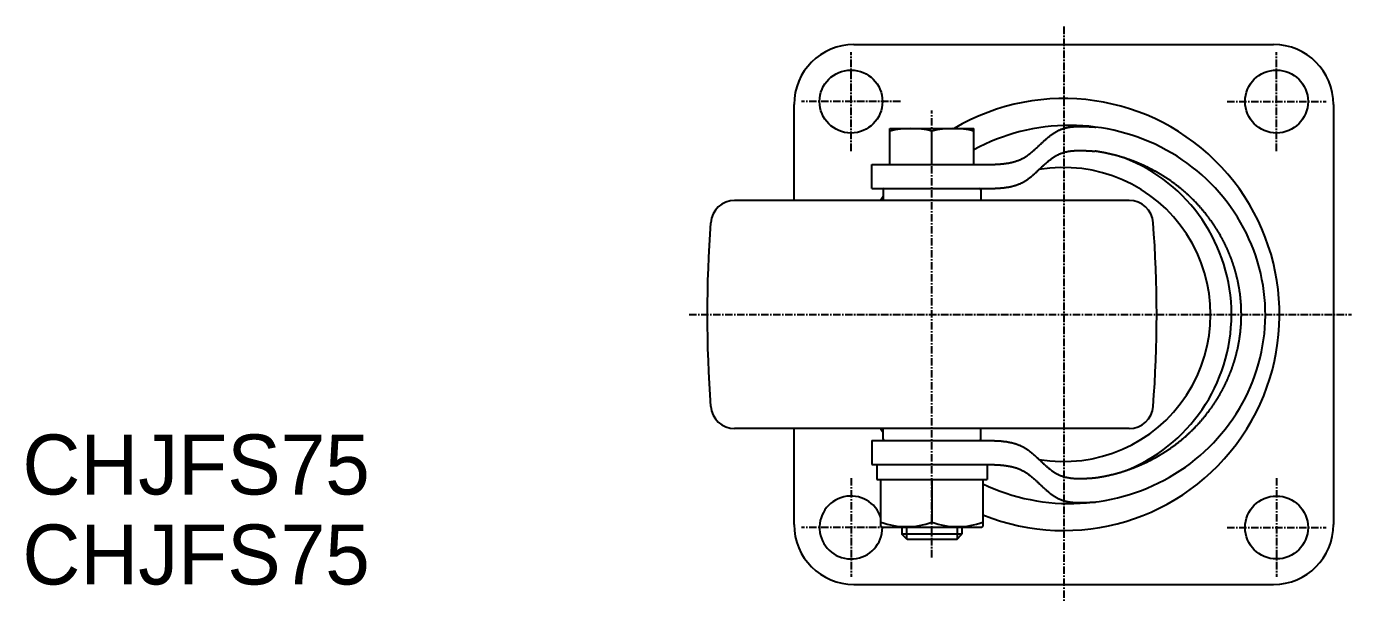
# Model space of a CAD drawing. Extents: x -2637 to -2415, y -360 to 77.
# Drawn here: x -2636.3 to -2415.2, y -360 to -264 of the extents above; entities that cross this region are included whole.
import ezdxf

# ---------------------------------------------------------------- set-up
doc = ezdxf.new("R2010")
doc.units = 0
doc.linetypes.add('CENTER', pattern=[2, 1.25, -0.25, 0.25, -0.25])
doc.layers.get('0').update_dxf_attribs({"linetype": 'CONTINUOUS'})
doc.layers.add('CENTER', color=1, linetype='CENTER')

msp = doc.modelspace()

# ---------------------------------------------------------------- linework, layer by layer
at = {"color": 7, "linetype": 'CONTINUOUS'}
for p, q in [((-2498.24, -267), (-2428.24, -267)), ((-2508.24, -293), (-2508.24, -277)), ((-2418.24, -277), (-2418.24, -347)), ((-2492.24, -281), (-2478.24, -281)), ((-2492.24, -281), (-2478.24, -281)), ((-2492.24, -287), (-2492.24, -281)), ((-2485.24, -287), (-2485.24, -281.43)), ((-2478.24, -287), (-2478.24, -281)), ((-2495.24, -287), (-2476.65, -287)), ((-2495.24, -291), (-2495.24, -287)), ((-2495.24, -291), (-2476.65, -291)), ((-2493.39, -291.2), (-2493.39, -293)), ((-2477.09, -291.2), (-2477.09, -293)), ((-2452.31, -293), (-2518.16, -293)), ((-2452.31, -331), (-2518.16, -331)), ((-2508.24, -347), (-2508.24, -331)), ((-2493.39, -332.8), (-2493.39, -331)), ((-2477.09, -332.8), (-2477.09, -331)), ((-2495.24, -333), (-2476.65, -333)), ((-2495.24, -333), (-2495.24, -337)), ((-2495.24, -337), (-2476.65, -337)), ((-2494.44, -337), (-2494.44, -339.5)), ((-2476.04, -337), (-2476.04, -339.5)), ((-2494.44, -339.5), (-2476.04, -339.5)), ((-2493.74, -347.35), (-2493.74, -339.5)), ((-2485.24, -339.5), (-2485.24, -346.59)), ((-2476.74, -339.5), (-2476.74, -347.35)), ((-2493.49, -347.5), (-2493.74, -347.35)), ((-2476.99, -347.5), (-2493.49, -347.5)), ((-2490.24, -347.5), (-2490.24, -348.62)), ((-2480.24, -348.62), (-2490.24, -348.62)), ((-2489.36, -349.5), (-2490.24, -348.62)), ((-2481.11, -349.5), (-2480.24, -348.62)), ((-2480.24, -347.5), (-2480.24, -348.62)), ((-2476.99, -347.5), (-2476.74, -347.35)), ((-2481.11, -349.5), (-2489.36, -349.5)), ((-2498.24, -357), (-2428.24, -357))]:
    msp.add_line(p, q, dxfattribs=at)
at = {"color": 3, "linetype": 'CONTINUOUS'}
for p, q in [((-2489.43, -349.43), (-2489.43, -347.5)), ((-2481.05, -347.5), (-2481.05, -349.43))]:
    msp.add_line(p, q, dxfattribs=at)
at = {"color": 7, "linetype": 'CONTINUOUS'}
msp.add_polyline3d([(-2476.74, -340.21, 0), (-2475.79, -340.65, 0), (-2474.83, -341.06, 0), (-2473.86, -341.44, 0), (-2472.87, -341.78, 0), (-2471.88, -342.1, 0), (-2470.87, -342.38, 0), (-2469.86, -342.64, 0), (-2468.83, -342.86, 0), (-2467.8, -343.05, 0), (-2466.77, -343.2, 0), (-2465.73, -343.33, 0), (-2464.68, -343.42, 0), (-2463.63, -343.48, 0), (-2462.59, -343.51, 0), (-2461.54, -343.51, 0), (-2460.49, -343.47, 0), (-2459.44, -343.4, 0), (-2458.4, -343.3, 0), (-2457.36, -343.16, 0), (-2456.33, -342.99, 0), (-2455.3, -342.8, 0), (-2454.28, -342.56, 0), (-2453.26, -342.3, 0), (-2452.26, -342.01, 0), (-2451.27, -341.68, 0), (-2450.29, -341.33, 0), (-2449.32, -340.94, 0), (-2448.36, -340.52, 0), (-2447.42, -340.08, 0), (-2446.49, -339.61, 0), (-2445.58, -339.1, 0), (-2444.69, -338.57, 0), (-2443.81, -338.01, 0), (-2442.96, -337.43, 0), (-2442.12, -336.81, 0), (-2441.31, -336.18, 0), (-2440.51, -335.51, 0), (-2439.74, -334.83, 0), (-2438.99, -334.12, 0), (-2438.27, -333.38, 0), (-2437.57, -332.63, 0), (-2436.9, -331.85, 0), (-2436.25, -331.05, 0), (-2435.63, -330.24, 0), (-2435.04, -329.4, 0), (-2434.47, -328.55, 0), (-2433.93, -327.68, 0), (-2433.43, -326.79, 0), (-2432.95, -325.89, 0), (-2432.5, -324.97, 0), (-2432.09, -324.04, 0), (-2431.7, -323.1, 0), (-2431.35, -322.14, 0), (-2431.03, -321.18, 0), (-2430.74, -320.2, 0), (-2430.48, -319.22, 0), (-2430.26, -318.23, 0), (-2430.07, -317.23, 0), (-2429.91, -316.23, 0), (-2429.78, -315.23, 0), (-2429.69, -314.21, 0), (-2429.64, -313.2, 0), (-2429.61, -312.19, 0), (-2429.62, -311.18, 0), (-2429.67, -310.16, 0), (-2429.75, -309.15, 0), (-2429.86, -308.14, 0), (-2430, -307.14, 0), (-2430.18, -306.14, 0), (-2430.39, -305.15, 0), (-2430.64, -304.16, 0), (-2430.91, -303.19, 0), (-2431.22, -302.22, 0), (-2431.56, -301.26, 0), (-2431.94, -300.31, 0), (-2432.34, -299.38, 0), (-2432.78, -298.45, 0), (-2433.24, -297.55, 0), (-2433.74, -296.65, 0), (-2434.26, -295.78, 0), (-2434.82, -294.92, 0), (-2435.4, -294.07, 0), (-2436.01, -293.25, 0), (-2436.65, -292.44, 0), (-2437.31, -291.66, 0), (-2438, -290.89, 0), (-2438.71, -290.15, 0), (-2439.45, -289.43, 0), (-2440.22, -288.74, 0), (-2441, -288.07, 0), (-2441.81, -287.42, 0), (-2442.64, -286.8, 0), (-2443.49, -286.2, 0), (-2444.35, -285.63, 0), (-2445.24, -285.09, 0), (-2446.14, -284.58, 0), (-2447.06, -284.09, 0), (-2448, -283.63, 0), (-2448.95, -283.21, 0), (-2449.92, -282.81, 0), (-2450.89, -282.44, 0), (-2451.88, -282.11, 0), (-2452.88, -281.8, 0), (-2453.89, -281.53, 0), (-2454.91, -281.28, 0), (-2455.93, -281.07, 0), (-2456.97, -280.89, 0), (-2458, -280.75, 0), (-2459.05, -280.63, 0), (-2460.09, -280.55, 0), (-2461.14, -280.5, 0), (-2462.19, -280.48, 0), (-2463.24, -280.5, 0), (-2464.28, -280.54, 0), (-2465.33, -280.62, 0), (-2466.37, -280.74, 0), (-2467.41, -280.88, 0), (-2468.44, -281.06, 0), (-2469.47, -281.27, 0), (-2470.49, -281.51, 0), (-2471.5, -281.78, 0), (-2472.5, -282.09, 0), (-2473.49, -282.42, 0), (-2474.46, -282.79, 0), (-2475.43, -283.18, 0), (-2476.38, -283.61, 0), (-2477.32, -284.06, 0), (-2478.24, -284.55, 0)], dxfattribs=at)
at = {"color": 7}
for points in [[(-2476.65, -287, 0), (-2476.54, -287, 0), (-2476.42, -287, 0), (-2476.31, -287, 0), (-2476.2, -286.99, 0), (-2476.09, -286.99, 0), (-2475.97, -286.99, 0), (-2475.86, -286.99, 0), (-2475.75, -286.99, 0), (-2475.64, -286.99, 0), (-2475.53, -286.99, 0), (-2475.41, -286.98, 0), (-2475.3, -286.98, 0), (-2475.19, -286.98, 0), (-2475.08, -286.98, 0), (-2474.97, -286.97, 0), (-2474.86, -286.97, 0), (-2474.74, -286.97, 0), (-2474.63, -286.96, 0), (-2474.52, -286.96, 0), (-2474.41, -286.95, 0), (-2474.3, -286.94, 0), (-2474.19, -286.94, 0), (-2474.08, -286.93, 0), (-2473.97, -286.92, 0), (-2473.86, -286.92, 0), (-2473.75, -286.91, 0), (-2473.64, -286.9, 0), (-2473.54, -286.89, 0), (-2473.43, -286.88, 0), (-2473.32, -286.87, 0), (-2473.21, -286.85, 0), (-2473.1, -286.84, 0), (-2473, -286.83, 0), (-2472.89, -286.81, 0), (-2472.78, -286.8, 0), (-2472.68, -286.78, 0), (-2472.57, -286.76, 0), (-2472.47, -286.75, 0), (-2472.36, -286.73, 0), (-2472.26, -286.7, 0), (-2472.15, -286.68, 0), (-2472.05, -286.66, 0), (-2471.95, -286.64, 0), (-2471.85, -286.62, 0), (-2471.74, -286.59, 0), (-2471.64, -286.56, 0), (-2471.54, -286.54, 0), (-2471.44, -286.51, 0), (-2471.34, -286.48, 0), (-2471.24, -286.45, 0), (-2471.14, -286.41, 0), (-2471.04, -286.38, 0), (-2470.94, -286.35, 0), (-2470.85, -286.31, 0), (-2470.75, -286.27, 0), (-2470.65, -286.23, 0), (-2470.56, -286.19, 0), (-2470.46, -286.15, 0), (-2470.37, -286.11, 0), (-2470.27, -286.06, 0), (-2470.18, -286.01, 0), (-2470.09, -285.97, 0), (-2470, -285.92, 0), (-2469.91, -285.87, 0), (-2469.81, -285.81, 0), (-2469.72, -285.76, 0), (-2469.64, -285.71, 0), (-2469.55, -285.65, 0), (-2469.46, -285.59, 0), (-2469.37, -285.53, 0), (-2469.28, -285.47, 0), (-2469.2, -285.41, 0), (-2469.11, -285.35, 0), (-2469.02, -285.28, 0), (-2468.94, -285.22, 0), (-2468.85, -285.15, 0), (-2468.77, -285.09, 0), (-2468.69, -285.02, 0), (-2468.6, -284.95, 0), (-2468.52, -284.88, 0), (-2468.44, -284.81, 0), (-2468.35, -284.74, 0), (-2468.27, -284.67, 0), (-2468.19, -284.6, 0), (-2468.11, -284.52, 0), (-2468.03, -284.45, 0), (-2467.94, -284.38, 0), (-2467.86, -284.3, 0), (-2467.78, -284.23, 0), (-2467.7, -284.15, 0), (-2467.62, -284.08, 0), (-2467.54, -284, 0), (-2467.46, -283.93, 0), (-2467.38, -283.85, 0), (-2467.3, -283.78, 0), (-2467.22, -283.7, 0), (-2467.14, -283.63, 0), (-2467.06, -283.55, 0), (-2466.98, -283.47, 0), (-2466.9, -283.4, 0), (-2466.82, -283.32, 0), (-2466.73, -283.25, 0), (-2466.65, -283.17, 0), (-2466.57, -283.1, 0), (-2466.49, -283.02, 0), (-2466.41, -282.95, 0), (-2466.33, -282.88, 0), (-2466.25, -282.81, 0), (-2466.17, -282.73, 0), (-2466.09, -282.66, 0), (-2466, -282.59, 0), (-2465.92, -282.52, 0), (-2465.84, -282.45, 0), (-2465.76, -282.38, 0), (-2465.67, -282.32, 0), (-2465.59, -282.25, 0), (-2465.5, -282.18, 0), (-2465.42, -282.12, 0), (-2465.34, -282.05, 0), (-2465.25, -281.99, 0), (-2465.16, -281.93, 0), (-2465.08, -281.87, 0), (-2464.99, -281.81, 0), (-2464.91, -281.75, 0), (-2464.82, -281.69, 0), (-2464.73, -281.64, 0), (-2464.64, -281.59, 0), (-2464.55, -281.53, 0), (-2464.46, -281.48, 0), (-2464.37, -281.43, 0), (-2464.28, -281.38, 0), (-2464.19, -281.34, 0), (-2464.1, -281.29, 0), (-2464, -281.25, 0), (-2463.91, -281.21, 0), (-2463.81, -281.17, 0), (-2463.72, -281.13, 0), (-2463.62, -281.1, 0), (-2463.53, -281.06, 0), (-2463.43, -281.03, 0), (-2463.33, -281, 0), (-2463.23, -280.97, 0), (-2463.13, -280.94, 0), (-2463.04, -280.92, 0), (-2462.94, -280.89, 0), (-2462.83, -280.87, 0), (-2462.73, -280.84, 0), (-2462.63, -280.82, 0), (-2462.53, -280.8, 0), (-2462.43, -280.78, 0), (-2462.32, -280.77, 0), (-2462.22, -280.75, 0), (-2462.11, -280.74, 0), (-2462.01, -280.72, 0), (-2461.9, -280.71, 0), (-2461.8, -280.7, 0), (-2461.69, -280.69, 0), (-2461.59, -280.68, 0), (-2461.48, -280.67, 0), (-2461.37, -280.66, 0), (-2461.26, -280.66, 0), (-2461.16, -280.65, 0), (-2461.05, -280.65, 0), (-2460.94, -280.64, 0), (-2460.83, -280.64, 0), (-2460.72, -280.64, 0), (-2460.61, -280.64, 0), (-2460.5, -280.64, 0), (-2460.39, -280.64, 0), (-2460.28, -280.64, 0), (-2460.17, -280.64, 0), (-2460.06, -280.64, 0), (-2459.95, -280.64, 0), (-2459.84, -280.65, 0), (-2459.72, -280.65, 0), (-2459.61, -280.65, 0), (-2459.5, -280.66, 0), (-2459.39, -280.66, 0), (-2459.28, -280.67, 0), (-2459.16, -280.68, 0), (-2459.05, -280.68, 0), (-2458.94, -280.69, 0), (-2458.82, -280.69, 0), (-2458.71, -280.7, 0), (-2458.6, -280.71, 0), (-2458.48, -280.72, 0), (-2458.37, -280.73, 0), (-2458.26, -280.73, 0), (-2458.14, -280.74, 0), (-2458.03, -280.75, 0), (-2457.92, -280.76, 0)], [(-2476.65, -291, 0), (-2476.54, -291, 0), (-2476.43, -291, 0), (-2476.31, -291, 0), (-2476.2, -290.99, 0), (-2476.09, -290.99, 0), (-2475.98, -290.99, 0), (-2475.87, -290.99, 0), (-2475.75, -290.99, 0), (-2475.64, -290.99, 0), (-2475.53, -290.99, 0), (-2475.42, -290.99, 0), (-2475.31, -290.98, 0), (-2475.2, -290.98, 0), (-2475.08, -290.98, 0), (-2474.97, -290.97, 0), (-2474.86, -290.97, 0), (-2474.75, -290.97, 0), (-2474.64, -290.96, 0), (-2474.53, -290.96, 0), (-2474.42, -290.95, 0), (-2474.31, -290.95, 0), (-2474.2, -290.94, 0), (-2474.09, -290.93, 0), (-2473.98, -290.93, 0), (-2473.87, -290.92, 0), (-2473.76, -290.91, 0), (-2473.65, -290.9, 0), (-2473.55, -290.89, 0), (-2473.44, -290.88, 0), (-2473.33, -290.87, 0), (-2473.22, -290.86, 0), (-2473.12, -290.84, 0), (-2473.01, -290.83, 0), (-2472.9, -290.81, 0), (-2472.8, -290.8, 0), (-2472.69, -290.78, 0), (-2472.59, -290.77, 0), (-2472.48, -290.75, 0), (-2472.38, -290.73, 0), (-2472.27, -290.71, 0), (-2472.17, -290.69, 0), (-2472.07, -290.67, 0), (-2471.96, -290.64, 0), (-2471.86, -290.62, 0), (-2471.76, -290.6, 0), (-2471.66, -290.57, 0), (-2471.56, -290.54, 0), (-2471.46, -290.51, 0), (-2471.36, -290.48, 0), (-2471.26, -290.45, 0), (-2471.16, -290.42, 0), (-2471.06, -290.39, 0), (-2470.96, -290.35, 0), (-2470.87, -290.32, 0), (-2470.77, -290.28, 0), (-2470.67, -290.24, 0), (-2470.58, -290.2, 0), (-2470.48, -290.16, 0), (-2470.39, -290.12, 0), (-2470.29, -290.07, 0), (-2470.2, -290.03, 0), (-2470.11, -289.98, 0), (-2470.02, -289.93, 0), (-2469.93, -289.88, 0), (-2469.84, -289.83, 0), (-2469.75, -289.77, 0), (-2469.66, -289.72, 0), (-2469.57, -289.66, 0), (-2469.48, -289.61, 0), (-2469.39, -289.55, 0), (-2469.31, -289.49, 0), (-2469.22, -289.43, 0), (-2469.13, -289.36, 0), (-2469.05, -289.3, 0), (-2468.96, -289.24, 0), (-2468.88, -289.17, 0), (-2468.79, -289.1, 0), (-2468.71, -289.04, 0), (-2468.63, -288.97, 0), (-2468.54, -288.9, 0), (-2468.46, -288.83, 0), (-2468.38, -288.76, 0), (-2468.3, -288.69, 0), (-2468.21, -288.62, 0), (-2468.13, -288.54, 0), (-2468.05, -288.47, 0), (-2467.97, -288.4, 0), (-2467.89, -288.32, 0), (-2467.81, -288.25, 0), (-2467.73, -288.17, 0), (-2467.65, -288.1, 0), (-2467.57, -288.02, 0), (-2467.49, -287.95, 0), (-2467.41, -287.87, 0), (-2467.33, -287.8, 0), (-2467.25, -287.72, 0), (-2467.17, -287.65, 0), (-2467.09, -287.57, 0), (-2467.01, -287.5, 0), (-2466.93, -287.42, 0), (-2466.85, -287.35, 0), (-2466.77, -287.27, 0), (-2466.69, -287.2, 0), (-2466.61, -287.12, 0), (-2466.52, -287.05, 0), (-2466.44, -286.98, 0), (-2466.36, -286.9, 0), (-2466.28, -286.83, 0), (-2466.2, -286.76, 0), (-2466.12, -286.69, 0), (-2466.04, -286.62, 0), (-2465.96, -286.55, 0), (-2465.87, -286.48, 0), (-2465.79, -286.41, 0), (-2465.71, -286.34, 0), (-2465.62, -286.27, 0), (-2465.54, -286.21, 0), (-2465.46, -286.14, 0), (-2465.37, -286.08, 0), (-2465.29, -286.01, 0), (-2465.2, -285.95, 0), (-2465.12, -285.89, 0), (-2465.03, -285.83, 0), (-2464.94, -285.77, 0), (-2464.86, -285.72, 0), (-2464.77, -285.66, 0), (-2464.68, -285.61, 0), (-2464.59, -285.56, 0), (-2464.5, -285.5, 0), (-2464.41, -285.45, 0), (-2464.32, -285.41, 0), (-2464.23, -285.36, 0), (-2464.14, -285.31, 0), (-2464.05, -285.27, 0), (-2463.95, -285.23, 0), (-2463.86, -285.19, 0), (-2463.77, -285.15, 0), (-2463.67, -285.12, 0), (-2463.57, -285.08, 0), (-2463.48, -285.05, 0), (-2463.38, -285.02, 0), (-2463.28, -284.99, 0), (-2463.18, -284.96, 0), (-2463.09, -284.93, 0), (-2462.99, -284.91, 0), (-2462.89, -284.88, 0), (-2462.79, -284.86, 0), (-2462.68, -284.84, 0), (-2462.58, -284.82, 0), (-2462.48, -284.8, 0), (-2462.38, -284.79, 0), (-2462.27, -284.77, 0), (-2462.17, -284.75, 0), (-2462.07, -284.74, 0), (-2461.96, -284.73, 0), (-2461.86, -284.72, 0), (-2461.75, -284.71, 0), (-2461.64, -284.7, 0), (-2461.54, -284.69, 0), (-2461.43, -284.68, 0), (-2461.32, -284.68, 0), (-2461.22, -284.67, 0), (-2461.11, -284.67, 0), (-2461, -284.66, 0), (-2460.89, -284.66, 0), (-2460.78, -284.66, 0), (-2460.67, -284.66, 0), (-2460.56, -284.66, 0), (-2460.45, -284.66, 0), (-2460.34, -284.66, 0), (-2460.23, -284.66, 0), (-2460.12, -284.66, 0), (-2460.01, -284.67, 0), (-2459.9, -284.67, 0), (-2459.79, -284.67, 0), (-2459.68, -284.68, 0), (-2459.57, -284.68, 0), (-2459.45, -284.69, 0), (-2459.34, -284.69, 0), (-2459.23, -284.7, 0), (-2459.12, -284.71, 0), (-2459.01, -284.71, 0), (-2458.89, -284.72, 0), (-2458.78, -284.73, 0), (-2458.67, -284.74, 0), (-2458.55, -284.74, 0), (-2458.44, -284.75, 0), (-2458.33, -284.76, 0), (-2458.22, -284.77, 0), (-2458.1, -284.77, 0), (-2457.99, -284.78, 0)], [(-2458, -339.21, 0), (-2457.89, -339.19, 0), (-2457.78, -339.18, 0), (-2457.68, -339.16, 0), (-2457.57, -339.15, 0), (-2457.47, -339.13, 0), (-2457.36, -339.11, 0), (-2457.26, -339.1, 0), (-2457.15, -339.08, 0), (-2457.05, -339.06, 0), (-2456.94, -339.04, 0), (-2456.84, -339.02, 0), (-2456.73, -339, 0), (-2456.63, -338.98, 0), (-2456.53, -338.96, 0), (-2456.42, -338.94, 0), (-2456.32, -338.92, 0), (-2456.21, -338.9, 0), (-2456.11, -338.88, 0), (-2456, -338.86, 0), (-2455.9, -338.83, 0), (-2455.8, -338.81, 0), (-2455.69, -338.79, 0), (-2455.59, -338.76, 0), (-2455.48, -338.74, 0), (-2455.38, -338.71, 0), (-2455.28, -338.69, 0), (-2455.17, -338.67, 0), (-2455.07, -338.64, 0), (-2454.97, -338.61, 0), (-2454.86, -338.59, 0), (-2454.76, -338.56, 0), (-2454.66, -338.53, 0), (-2454.56, -338.51, 0), (-2454.45, -338.48, 0), (-2454.35, -338.45, 0), (-2454.25, -338.42, 0), (-2454.15, -338.39, 0), (-2454.04, -338.37, 0), (-2453.94, -338.34, 0), (-2453.84, -338.31, 0), (-2453.74, -338.28, 0), (-2453.64, -338.25, 0), (-2453.53, -338.21, 0), (-2453.43, -338.18, 0), (-2453.33, -338.15, 0), (-2453.23, -338.12, 0), (-2453.13, -338.09, 0), (-2453.03, -338.05, 0), (-2452.93, -338.02, 0), (-2452.83, -337.99, 0), (-2452.73, -337.95, 0), (-2452.63, -337.92, 0), (-2452.53, -337.88, 0), (-2452.43, -337.85, 0), (-2452.33, -337.81, 0), (-2452.23, -337.78, 0), (-2452.13, -337.74, 0), (-2452.03, -337.71, 0), (-2451.93, -337.67, 0), (-2451.83, -337.63, 0), (-2451.73, -337.6, 0), (-2451.63, -337.56, 0), (-2451.53, -337.52, 0), (-2451.43, -337.48, 0), (-2451.33, -337.44, 0), (-2451.23, -337.4, 0), (-2451.14, -337.36, 0), (-2451.04, -337.32, 0), (-2450.94, -337.28, 0), (-2450.84, -337.24, 0), (-2450.74, -337.2, 0), (-2450.65, -337.16, 0), (-2450.55, -337.12, 0), (-2450.45, -337.08, 0), (-2450.36, -337.04, 0), (-2450.26, -336.99, 0), (-2450.16, -336.95, 0), (-2450.07, -336.91, 0), (-2449.97, -336.86, 0), (-2449.87, -336.82, 0), (-2449.78, -336.77, 0), (-2449.68, -336.73, 0), (-2449.59, -336.68, 0), (-2449.49, -336.64, 0), (-2449.4, -336.59, 0), (-2449.3, -336.55, 0), (-2449.21, -336.5, 0), (-2449.11, -336.45, 0), (-2449.02, -336.41, 0), (-2448.92, -336.36, 0), (-2448.83, -336.31, 0), (-2448.73, -336.26, 0), (-2448.64, -336.21, 0), (-2448.55, -336.17, 0), (-2448.45, -336.12, 0), (-2448.36, -336.07, 0), (-2448.27, -336.02, 0), (-2448.17, -335.97, 0), (-2448.08, -335.92, 0), (-2447.99, -335.87, 0), (-2447.9, -335.81, 0), (-2447.8, -335.76, 0), (-2447.71, -335.71, 0), (-2447.62, -335.66, 0), (-2447.53, -335.61, 0), (-2447.44, -335.56, 0), (-2447.35, -335.5, 0), (-2447.26, -335.45, 0), (-2447.17, -335.39, 0), (-2447.08, -335.34, 0), (-2446.99, -335.29, 0), (-2446.9, -335.23, 0), (-2446.81, -335.18, 0), (-2446.72, -335.12, 0), (-2446.63, -335.07, 0), (-2446.54, -335.01, 0), (-2446.45, -334.95, 0), (-2446.36, -334.9, 0), (-2446.27, -334.84, 0), (-2446.18, -334.78, 0), (-2446.1, -334.73, 0), (-2446.01, -334.67, 0), (-2445.92, -334.61, 0), (-2445.83, -334.55, 0), (-2445.75, -334.49, 0), (-2445.66, -334.43, 0), (-2445.57, -334.37, 0), (-2445.49, -334.31, 0), (-2445.4, -334.25, 0), (-2445.31, -334.19, 0), (-2445.23, -334.13, 0), (-2445.14, -334.07, 0), (-2445.06, -334.01, 0), (-2444.97, -333.95, 0), (-2444.89, -333.89, 0), (-2444.8, -333.83, 0), (-2444.72, -333.76, 0), (-2444.64, -333.7, 0), (-2444.55, -333.64, 0), (-2444.47, -333.57, 0), (-2444.39, -333.51, 0), (-2444.3, -333.45, 0), (-2444.22, -333.38, 0), (-2444.14, -333.32, 0), (-2444.06, -333.25, 0), (-2443.97, -333.19, 0), (-2443.89, -333.12, 0), (-2443.81, -333.06, 0), (-2443.73, -332.99, 0), (-2443.65, -332.93, 0), (-2443.57, -332.86, 0), (-2443.49, -332.79, 0), (-2443.41, -332.73, 0), (-2443.33, -332.66, 0), (-2443.25, -332.59, 0), (-2443.17, -332.52, 0), (-2443.09, -332.45, 0), (-2443.01, -332.38, 0), (-2442.93, -332.32, 0), (-2442.85, -332.25, 0), (-2442.78, -332.18, 0), (-2442.7, -332.11, 0), (-2442.62, -332.04, 0), (-2442.54, -331.97, 0), (-2442.47, -331.9, 0), (-2442.39, -331.83, 0), (-2442.31, -331.76, 0), (-2442.24, -331.69, 0), (-2442.16, -331.61, 0), (-2442.09, -331.54, 0), (-2442.01, -331.47, 0), (-2441.93, -331.4, 0), (-2441.86, -331.32, 0), (-2441.79, -331.25, 0), (-2441.71, -331.18, 0), (-2441.64, -331.11, 0), (-2441.56, -331.03, 0), (-2441.49, -330.96, 0), (-2441.42, -330.88, 0), (-2441.34, -330.81, 0), (-2441.27, -330.74, 0), (-2441.2, -330.66, 0), (-2441.13, -330.58, 0), (-2441.06, -330.51, 0), (-2440.99, -330.43, 0), (-2440.91, -330.36, 0), (-2440.84, -330.28, 0), (-2440.77, -330.21, 0), (-2440.7, -330.13, 0), (-2440.63, -330.05, 0), (-2440.56, -329.98, 0), (-2440.5, -329.9, 0), (-2440.43, -329.82, 0), (-2440.36, -329.74, 0), (-2440.29, -329.66, 0), (-2440.22, -329.59, 0), (-2440.15, -329.51, 0), (-2440.09, -329.43, 0), (-2440.02, -329.35, 0), (-2439.95, -329.27, 0), (-2439.89, -329.19, 0), (-2439.82, -329.11, 0), (-2439.75, -329.03, 0), (-2439.69, -328.95, 0), (-2439.62, -328.87, 0), (-2439.56, -328.79, 0), (-2439.49, -328.71, 0), (-2439.43, -328.63, 0), (-2439.37, -328.55, 0), (-2439.3, -328.46, 0), (-2439.24, -328.38, 0), (-2439.18, -328.3, 0), (-2439.11, -328.22, 0), (-2439.05, -328.14, 0), (-2438.99, -328.05, 0), (-2438.93, -327.97, 0), (-2438.87, -327.89, 0), (-2438.8, -327.8, 0), (-2438.74, -327.72, 0), (-2438.68, -327.64, 0), (-2438.62, -327.55, 0), (-2438.56, -327.47, 0), (-2438.5, -327.38, 0), (-2438.45, -327.3, 0), (-2438.39, -327.21, 0), (-2438.33, -327.13, 0), (-2438.27, -327.04, 0), (-2438.21, -326.96, 0), (-2438.15, -326.87, 0), (-2438.1, -326.79, 0), (-2438.04, -326.7, 0), (-2437.98, -326.62, 0), (-2437.93, -326.53, 0), (-2437.87, -326.44, 0), (-2437.82, -326.36, 0), (-2437.76, -326.27, 0), (-2437.71, -326.18, 0), (-2437.65, -326.09, 0), (-2437.6, -326.01, 0), (-2437.54, -325.92, 0), (-2437.49, -325.83, 0), (-2437.44, -325.74, 0), (-2437.39, -325.65, 0), (-2437.33, -325.56, 0), (-2437.28, -325.48, 0), (-2437.23, -325.39, 0), (-2437.18, -325.3, 0), (-2437.13, -325.21, 0), (-2437.08, -325.12, 0), (-2437.03, -325.03, 0), (-2436.98, -324.94, 0), (-2436.93, -324.85, 0), (-2436.88, -324.76, 0), (-2436.83, -324.67, 0), (-2436.78, -324.58, 0), (-2436.73, -324.49, 0), (-2436.68, -324.4, 0), (-2436.64, -324.31, 0), (-2436.59, -324.22, 0), (-2436.54, -324.12, 0), (-2436.5, -324.03, 0), (-2436.45, -323.94, 0), (-2436.4, -323.85, 0), (-2436.36, -323.76, 0), (-2436.31, -323.67, 0), (-2436.27, -323.57, 0), (-2436.22, -323.48, 0), (-2436.18, -323.39, 0), (-2436.14, -323.3, 0), (-2436.09, -323.2, 0), (-2436.05, -323.11, 0), (-2436.01, -323.02, 0), (-2435.97, -322.92, 0), (-2435.92, -322.83, 0), (-2435.88, -322.74, 0), (-2435.84, -322.64, 0), (-2435.8, -322.55, 0), (-2435.76, -322.45, 0), (-2435.72, -322.36, 0), (-2435.68, -322.27, 0), (-2435.64, -322.17, 0), (-2435.6, -322.08, 0), (-2435.56, -321.98, 0), (-2435.52, -321.89, 0), (-2435.49, -321.79, 0), (-2435.45, -321.7, 0), (-2435.41, -321.6, 0), (-2435.38, -321.51, 0), (-2435.34, -321.41, 0), (-2435.3, -321.31, 0), (-2435.27, -321.22, 0), (-2435.23, -321.12, 0), (-2435.2, -321.03, 0), (-2435.16, -320.93, 0), (-2435.13, -320.83, 0), (-2435.1, -320.74, 0), (-2435.06, -320.64, 0), (-2435.03, -320.55, 0), (-2435, -320.45, 0), (-2434.96, -320.35, 0), (-2434.93, -320.25, 0), (-2434.9, -320.16, 0), (-2434.87, -320.06, 0), (-2434.84, -319.96, 0), (-2434.81, -319.87, 0), (-2434.78, -319.77, 0), (-2434.75, -319.67, 0), (-2434.72, -319.57, 0), (-2434.69, -319.48, 0), (-2434.66, -319.38, 0), (-2434.63, -319.28, 0), (-2434.61, -319.18, 0), (-2434.58, -319.08, 0), (-2434.55, -318.99, 0), (-2434.52, -318.89, 0), (-2434.5, -318.79, 0), (-2434.47, -318.69, 0), (-2434.45, -318.59, 0), (-2434.42, -318.49, 0), (-2434.4, -318.39, 0), (-2434.37, -318.29, 0), (-2434.35, -318.19, 0), (-2434.32, -318.1, 0), (-2434.3, -318, 0), (-2434.28, -317.9, 0), (-2434.26, -317.8, 0), (-2434.23, -317.7, 0), (-2434.21, -317.6, 0), (-2434.19, -317.5, 0), (-2434.17, -317.4, 0), (-2434.15, -317.3, 0), (-2434.13, -317.2, 0), (-2434.11, -317.1, 0), (-2434.09, -317, 0), (-2434.07, -316.9, 0), (-2434.05, -316.8, 0), (-2434.03, -316.7, 0), (-2434.02, -316.6, 0), (-2434, -316.5, 0), (-2433.98, -316.4, 0), (-2433.97, -316.3, 0), (-2433.95, -316.2, 0), (-2433.93, -316.1, 0), (-2433.92, -316, 0), (-2433.9, -315.9, 0), (-2433.89, -315.8, 0), (-2433.87, -315.7, 0), (-2433.86, -315.6, 0), (-2433.85, -315.5, 0), (-2433.83, -315.39, 0), (-2433.82, -315.29, 0), (-2433.81, -315.19, 0), (-2433.79, -315.09, 0), (-2433.78, -314.99, 0), (-2433.77, -314.89, 0), (-2433.76, -314.79, 0), (-2433.75, -314.69, 0), (-2433.74, -314.59, 0), (-2433.73, -314.49, 0), (-2433.72, -314.38, 0), (-2433.71, -314.28, 0), (-2433.7, -314.18, 0), (-2433.69, -314.08, 0), (-2433.69, -313.98, 0), (-2433.68, -313.88, 0), (-2433.67, -313.78, 0), (-2433.67, -313.68, 0), (-2433.66, -313.57, 0), (-2433.65, -313.47, 0), (-2433.65, -313.37, 0), (-2433.64, -313.27, 0), (-2433.64, -313.17, 0), (-2433.63, -313.07, 0), (-2433.63, -312.96, 0), (-2433.63, -312.86, 0), (-2433.62, -312.76, 0), (-2433.62, -312.66, 0), (-2433.62, -312.56, 0), (-2433.62, -312.46, 0), (-2433.62, -312.36, 0), (-2433.61, -312.25, 0), (-2433.61, -312.15, 0), (-2433.61, -312.05, 0), (-2433.61, -311.95, 0), (-2433.61, -311.85, 0), (-2433.61, -311.75, 0), (-2433.62, -311.64, 0), (-2433.62, -311.54, 0), (-2433.62, -311.44, 0), (-2433.62, -311.34, 0), (-2433.62, -311.24, 0), (-2433.63, -311.14, 0), (-2433.63, -311.03, 0), (-2433.63, -310.93, 0), (-2433.64, -310.83, 0), (-2433.64, -310.73, 0), (-2433.65, -310.63, 0), (-2433.65, -310.53, 0), (-2433.66, -310.43, 0), (-2433.67, -310.32, 0), (-2433.67, -310.22, 0), (-2433.68, -310.12, 0), (-2433.69, -310.02, 0), (-2433.69, -309.92, 0), (-2433.7, -309.82, 0), (-2433.71, -309.72, 0), (-2433.72, -309.62, 0), (-2433.73, -309.51, 0), (-2433.74, -309.41, 0), (-2433.75, -309.31, 0), (-2433.76, -309.21, 0), (-2433.77, -309.11, 0), (-2433.78, -309.01, 0), (-2433.79, -308.91, 0), (-2433.81, -308.81, 0), (-2433.82, -308.7, 0), (-2433.83, -308.6, 0), (-2433.84, -308.5, 0), (-2433.86, -308.4, 0), (-2433.87, -308.3, 0), (-2433.89, -308.2, 0), (-2433.9, -308.1, 0), (-2433.92, -308, 0), (-2433.93, -307.9, 0), (-2433.95, -307.8, 0), (-2433.96, -307.7, 0), (-2433.98, -307.6, 0), (-2434, -307.5, 0), (-2434.02, -307.4, 0), (-2434.03, -307.3, 0), (-2434.05, -307.2, 0), (-2434.07, -307.1, 0), (-2434.09, -307, 0), (-2434.11, -306.9, 0), (-2434.13, -306.8, 0), (-2434.15, -306.7, 0), (-2434.17, -306.6, 0), (-2434.19, -306.5, 0), (-2434.21, -306.4, 0), (-2434.23, -306.3, 0), (-2434.25, -306.2, 0), (-2434.28, -306.1, 0), (-2434.3, -306, 0), (-2434.32, -305.9, 0), (-2434.35, -305.8, 0), (-2434.37, -305.7, 0), (-2434.4, -305.61, 0), (-2434.42, -305.51, 0), (-2434.45, -305.41, 0), (-2434.47, -305.31, 0), (-2434.5, -305.21, 0), (-2434.52, -305.11, 0), (-2434.55, -305.01, 0), (-2434.58, -304.92, 0), (-2434.6, -304.82, 0), (-2434.63, -304.72, 0), (-2434.66, -304.62, 0), (-2434.69, -304.52, 0), (-2434.72, -304.43, 0), (-2434.75, -304.33, 0), (-2434.78, -304.23, 0), (-2434.81, -304.13, 0), (-2434.84, -304.04, 0), (-2434.87, -303.94, 0), (-2434.9, -303.84, 0), (-2434.93, -303.74, 0), (-2434.96, -303.65, 0), (-2434.99, -303.55, 0), (-2435.03, -303.45, 0), (-2435.06, -303.36, 0), (-2435.09, -303.26, 0), (-2435.13, -303.16, 0), (-2435.16, -303.07, 0), (-2435.2, -302.97, 0), (-2435.23, -302.88, 0), (-2435.27, -302.78, 0), (-2435.3, -302.68, 0), (-2435.34, -302.59, 0), (-2435.37, -302.49, 0), (-2435.41, -302.4, 0), (-2435.45, -302.3, 0), (-2435.49, -302.21, 0), (-2435.52, -302.11, 0), (-2435.56, -302.02, 0), (-2435.6, -301.92, 0), (-2435.64, -301.83, 0), (-2435.68, -301.73, 0), (-2435.72, -301.64, 0), (-2435.76, -301.54, 0), (-2435.8, -301.45, 0), (-2435.84, -301.36, 0), (-2435.88, -301.26, 0), (-2435.92, -301.17, 0), (-2435.96, -301.07, 0), (-2436.01, -300.98, 0), (-2436.05, -300.89, 0), (-2436.09, -300.8, 0), (-2436.13, -300.7, 0), (-2436.18, -300.61, 0), (-2436.22, -300.52, 0), (-2436.27, -300.43, 0), (-2436.31, -300.33, 0), (-2436.36, -300.24, 0), (-2436.4, -300.15, 0), (-2436.45, -300.06, 0), (-2436.49, -299.96, 0), (-2436.54, -299.87, 0), (-2436.59, -299.78, 0), (-2436.63, -299.69, 0), (-2436.68, -299.6, 0), (-2436.73, -299.51, 0), (-2436.78, -299.42, 0), (-2436.83, -299.33, 0), (-2436.87, -299.24, 0), (-2436.92, -299.15, 0), (-2436.97, -299.06, 0), (-2437.02, -298.97, 0), (-2437.07, -298.88, 0), (-2437.12, -298.79, 0), (-2437.18, -298.7, 0), (-2437.23, -298.61, 0), (-2437.28, -298.52, 0), (-2437.33, -298.43, 0), (-2437.38, -298.34, 0), (-2437.44, -298.26, 0), (-2437.49, -298.17, 0), (-2437.54, -298.08, 0), (-2437.6, -297.99, 0), (-2437.65, -297.9, 0), (-2437.7, -297.82, 0), (-2437.76, -297.73, 0), (-2437.81, -297.64, 0), (-2437.87, -297.56, 0), (-2437.93, -297.47, 0), (-2437.98, -297.38, 0), (-2438.04, -297.3, 0), (-2438.09, -297.21, 0), (-2438.15, -297.12, 0), (-2438.21, -297.04, 0), (-2438.27, -296.95, 0), (-2438.33, -296.87, 0), (-2438.38, -296.78, 0), (-2438.44, -296.7, 0), (-2438.5, -296.61, 0), (-2438.56, -296.53, 0), (-2438.62, -296.44, 0), (-2438.68, -296.36, 0), (-2438.74, -296.28, 0), (-2438.8, -296.19, 0), (-2438.86, -296.11, 0), (-2438.92, -296.03, 0), (-2438.99, -295.94, 0), (-2439.05, -295.86, 0), (-2439.11, -295.78, 0), (-2439.17, -295.7, 0), (-2439.24, -295.62, 0), (-2439.3, -295.53, 0), (-2439.36, -295.45, 0), (-2439.43, -295.37, 0), (-2439.49, -295.29, 0), (-2439.56, -295.21, 0), (-2439.62, -295.13, 0), (-2439.69, -295.05, 0), (-2439.75, -294.97, 0), (-2439.82, -294.89, 0), (-2439.88, -294.81, 0), (-2439.95, -294.73, 0), (-2440.02, -294.65, 0), (-2440.08, -294.57, 0), (-2440.15, -294.49, 0), (-2440.22, -294.41, 0), (-2440.29, -294.33, 0), (-2440.35, -294.25, 0), (-2440.42, -294.18, 0), (-2440.49, -294.1, 0), (-2440.56, -294.02, 0), (-2440.63, -293.94, 0), (-2440.7, -293.87, 0), (-2440.77, -293.79, 0), (-2440.84, -293.71, 0), (-2440.91, -293.64, 0), (-2440.98, -293.56, 0), (-2441.05, -293.49, 0), (-2441.12, -293.41, 0), (-2441.2, -293.34, 0), (-2441.27, -293.26, 0), (-2441.34, -293.19, 0), (-2441.41, -293.11, 0), (-2441.49, -293.04, 0), (-2441.56, -292.96, 0), (-2441.63, -292.89, 0), (-2441.71, -292.82, 0), (-2441.78, -292.75, 0), (-2441.86, -292.67, 0), (-2441.93, -292.6, 0), (-2442.01, -292.53, 0), (-2442.08, -292.45, 0), (-2442.16, -292.38, 0), (-2442.23, -292.31, 0), (-2442.31, -292.24, 0), (-2442.38, -292.17, 0), (-2442.46, -292.1, 0), (-2442.54, -292.03, 0), (-2442.62, -291.96, 0), (-2442.69, -291.89, 0), (-2442.77, -291.82, 0), (-2442.85, -291.75, 0), (-2442.93, -291.68, 0), (-2443.01, -291.61, 0), (-2443.08, -291.54, 0), (-2443.16, -291.48, 0), (-2443.24, -291.41, 0), (-2443.32, -291.34, 0), (-2443.4, -291.27, 0), (-2443.48, -291.2, 0), (-2443.56, -291.14, 0), (-2443.64, -291.07, 0), (-2443.72, -291, 0), (-2443.81, -290.94, 0), (-2443.89, -290.87, 0), (-2443.97, -290.81, 0), (-2444.05, -290.74, 0), (-2444.13, -290.68, 0), (-2444.22, -290.61, 0), (-2444.3, -290.55, 0), (-2444.38, -290.49, 0), (-2444.46, -290.42, 0), (-2444.55, -290.36, 0), (-2444.63, -290.3, 0), (-2444.72, -290.23, 0), (-2444.8, -290.17, 0), (-2444.88, -290.11, 0), (-2444.97, -290.05, 0), (-2445.05, -289.99, 0), (-2445.14, -289.92, 0), (-2445.23, -289.86, 0), (-2445.31, -289.8, 0), (-2445.4, -289.74, 0), (-2445.48, -289.68, 0), (-2445.57, -289.62, 0), (-2445.66, -289.56, 0), (-2445.74, -289.5, 0), (-2445.83, -289.45, 0), (-2445.92, -289.39, 0), (-2446, -289.33, 0), (-2446.09, -289.27, 0), (-2446.18, -289.21, 0), (-2446.27, -289.16, 0), (-2446.36, -289.1, 0), (-2446.45, -289.04, 0), (-2446.53, -288.99, 0), (-2446.62, -288.93, 0), (-2446.71, -288.88, 0), (-2446.8, -288.82, 0), (-2446.89, -288.76, 0), (-2446.98, -288.71, 0), (-2447.07, -288.66, 0), (-2447.16, -288.6, 0), (-2447.25, -288.55, 0), (-2447.34, -288.5, 0), (-2447.43, -288.44, 0), (-2447.53, -288.39, 0), (-2447.62, -288.34, 0), (-2447.71, -288.28, 0), (-2447.8, -288.23, 0), (-2447.89, -288.18, 0), (-2447.98, -288.13, 0), (-2448.08, -288.08, 0), (-2448.17, -288.03, 0), (-2448.26, -287.98, 0), (-2448.36, -287.93, 0), (-2448.45, -287.88, 0), (-2448.54, -287.83, 0), (-2448.64, -287.78, 0), (-2448.73, -287.73, 0), (-2448.82, -287.69, 0), (-2448.92, -287.64, 0), (-2449.01, -287.59, 0), (-2449.11, -287.54, 0), (-2449.2, -287.5, 0), (-2449.3, -287.45, 0), (-2449.39, -287.4, 0), (-2449.49, -287.36, 0), (-2449.58, -287.31, 0), (-2449.68, -287.27, 0), (-2449.77, -287.22, 0), (-2449.87, -287.18, 0), (-2449.96, -287.13, 0), (-2450.06, -287.09, 0), (-2450.16, -287.05, 0), (-2450.25, -287, 0), (-2450.35, -286.96, 0), (-2450.45, -286.92, 0), (-2450.55, -286.88, 0), (-2450.64, -286.83, 0), (-2450.74, -286.79, 0), (-2450.84, -286.75, 0), (-2450.94, -286.71, 0), (-2451.03, -286.67, 0), (-2451.13, -286.63, 0), (-2451.23, -286.59, 0), (-2451.33, -286.55, 0), (-2451.43, -286.51, 0), (-2451.53, -286.48, 0), (-2451.62, -286.44, 0), (-2451.72, -286.4, 0), (-2451.82, -286.36, 0), (-2451.92, -286.33, 0), (-2452.02, -286.29, 0), (-2452.12, -286.25, 0), (-2452.22, -286.22, 0), (-2452.32, -286.18, 0), (-2452.42, -286.15, 0), (-2452.52, -286.11, 0), (-2452.62, -286.08, 0), (-2452.72, -286.04, 0), (-2452.82, -286.01, 0), (-2452.92, -285.98, 0), (-2453.02, -285.94, 0), (-2453.12, -285.91, 0), (-2453.23, -285.88, 0), (-2453.33, -285.85, 0), (-2453.43, -285.81, 0), (-2453.53, -285.78, 0), (-2453.63, -285.75, 0), (-2453.73, -285.72, 0), (-2453.84, -285.69, 0), (-2453.94, -285.66, 0), (-2454.04, -285.63, 0), (-2454.14, -285.6, 0), (-2454.24, -285.57, 0), (-2454.35, -285.54, 0), (-2454.45, -285.52, 0), (-2454.55, -285.49, 0), (-2454.65, -285.46, 0), (-2454.76, -285.43, 0), (-2454.86, -285.41, 0), (-2454.96, -285.38, 0), (-2455.07, -285.36, 0), (-2455.17, -285.33, 0), (-2455.27, -285.31, 0), (-2455.38, -285.28, 0), (-2455.48, -285.26, 0), (-2455.58, -285.23, 0), (-2455.69, -285.21, 0), (-2455.79, -285.19, 0), (-2455.89, -285.16, 0), (-2456, -285.14, 0), (-2456.1, -285.12, 0), (-2456.21, -285.1, 0), (-2456.31, -285.07, 0), (-2456.42, -285.05, 0), (-2456.52, -285.03, 0), (-2456.62, -285.01, 0), (-2456.73, -284.99, 0), (-2456.83, -284.97, 0), (-2456.94, -284.95, 0), (-2457.04, -284.94, 0), (-2457.15, -284.92, 0), (-2457.25, -284.9, 0), (-2457.36, -284.88, 0), (-2457.46, -284.86, 0), (-2457.57, -284.85, 0), (-2457.67, -284.83, 0), (-2457.78, -284.81, 0), (-2457.88, -284.8, 0), (-2457.99, -284.78, 0)], [(-2476.65, -333, 0), (-2476.54, -333, 0), (-2476.43, -333, 0), (-2476.31, -333, 0), (-2476.2, -333, 0), (-2476.09, -333, 0), (-2475.98, -333, 0), (-2475.87, -333, 0), (-2475.75, -333, 0), (-2475.64, -333, 0), (-2475.53, -333.01, 0), (-2475.42, -333.01, 0), (-2475.31, -333.01, 0), (-2475.2, -333.01, 0), (-2475.08, -333.02, 0), (-2474.97, -333.02, 0), (-2474.86, -333.02, 0), (-2474.75, -333.03, 0), (-2474.64, -333.03, 0), (-2474.53, -333.04, 0), (-2474.42, -333.04, 0), (-2474.31, -333.05, 0), (-2474.2, -333.05, 0), (-2474.09, -333.06, 0), (-2473.98, -333.07, 0), (-2473.87, -333.08, 0), (-2473.76, -333.08, 0), (-2473.65, -333.09, 0), (-2473.55, -333.1, 0), (-2473.44, -333.11, 0), (-2473.33, -333.13, 0), (-2473.22, -333.14, 0), (-2473.12, -333.15, 0), (-2473.01, -333.16, 0), (-2472.9, -333.18, 0), (-2472.8, -333.19, 0), (-2472.69, -333.21, 0), (-2472.59, -333.23, 0), (-2472.48, -333.25, 0), (-2472.38, -333.26, 0), (-2472.27, -333.28, 0), (-2472.17, -333.31, 0), (-2472.07, -333.33, 0), (-2471.96, -333.35, 0), (-2471.86, -333.37, 0), (-2471.76, -333.4, 0), (-2471.66, -333.43, 0), (-2471.56, -333.45, 0), (-2471.46, -333.48, 0), (-2471.36, -333.51, 0), (-2471.26, -333.54, 0), (-2471.16, -333.57, 0), (-2471.06, -333.61, 0), (-2470.96, -333.64, 0), (-2470.87, -333.68, 0), (-2470.77, -333.71, 0), (-2470.67, -333.75, 0), (-2470.58, -333.79, 0), (-2470.48, -333.83, 0), (-2470.39, -333.88, 0), (-2470.29, -333.92, 0), (-2470.2, -333.97, 0), (-2470.11, -334.02, 0), (-2470.02, -334.06, 0), (-2469.93, -334.12, 0), (-2469.84, -334.17, 0), (-2469.75, -334.22, 0), (-2469.66, -334.27, 0), (-2469.57, -334.33, 0), (-2469.48, -334.39, 0), (-2469.39, -334.45, 0), (-2469.31, -334.51, 0), (-2469.22, -334.57, 0), (-2469.13, -334.63, 0), (-2469.05, -334.69, 0), (-2468.96, -334.76, 0), (-2468.88, -334.82, 0), (-2468.79, -334.89, 0), (-2468.71, -334.96, 0), (-2468.63, -335.03, 0), (-2468.54, -335.1, 0), (-2468.46, -335.17, 0), (-2468.38, -335.24, 0), (-2468.3, -335.31, 0), (-2468.21, -335.38, 0), (-2468.13, -335.45, 0), (-2468.05, -335.52, 0), (-2467.97, -335.6, 0), (-2467.89, -335.67, 0), (-2467.81, -335.75, 0), (-2467.73, -335.82, 0), (-2467.65, -335.89, 0), (-2467.57, -335.97, 0), (-2467.49, -336.04, 0), (-2467.41, -336.12, 0), (-2467.33, -336.19, 0), (-2467.25, -336.27, 0), (-2467.17, -336.35, 0), (-2467.09, -336.42, 0), (-2467.01, -336.5, 0), (-2466.93, -336.57, 0), (-2466.85, -336.65, 0), (-2466.77, -336.72, 0), (-2466.69, -336.8, 0), (-2466.61, -336.87, 0), (-2466.52, -336.94, 0), (-2466.44, -337.02, 0), (-2466.36, -337.09, 0), (-2466.28, -337.16, 0), (-2466.2, -337.24, 0), (-2466.12, -337.31, 0), (-2466.04, -337.38, 0), (-2465.96, -337.45, 0), (-2465.87, -337.52, 0), (-2465.79, -337.59, 0), (-2465.71, -337.65, 0), (-2465.62, -337.72, 0), (-2465.54, -337.79, 0), (-2465.46, -337.85, 0), (-2465.37, -337.92, 0), (-2465.29, -337.98, 0), (-2465.2, -338.04, 0), (-2465.12, -338.1, 0), (-2465.03, -338.16, 0), (-2464.94, -338.22, 0), (-2464.86, -338.28, 0), (-2464.77, -338.33, 0), (-2464.68, -338.39, 0), (-2464.59, -338.44, 0), (-2464.5, -338.49, 0), (-2464.41, -338.54, 0), (-2464.32, -338.59, 0), (-2464.23, -338.63, 0), (-2464.14, -338.68, 0), (-2464.05, -338.72, 0), (-2463.95, -338.76, 0), (-2463.86, -338.8, 0), (-2463.77, -338.84, 0), (-2463.67, -338.88, 0), (-2463.57, -338.91, 0), (-2463.48, -338.94, 0), (-2463.38, -338.98, 0), (-2463.28, -339.01, 0), (-2463.18, -339.03, 0), (-2463.09, -339.06, 0), (-2462.99, -339.09, 0), (-2462.89, -339.11, 0), (-2462.79, -339.13, 0), (-2462.68, -339.15, 0), (-2462.58, -339.17, 0), (-2462.48, -339.19, 0), (-2462.38, -339.21, 0), (-2462.27, -339.23, 0), (-2462.17, -339.24, 0), (-2462.07, -339.25, 0), (-2461.96, -339.27, 0), (-2461.86, -339.28, 0), (-2461.75, -339.29, 0), (-2461.64, -339.3, 0), (-2461.54, -339.31, 0), (-2461.43, -339.31, 0), (-2461.32, -339.32, 0), (-2461.22, -339.32, 0), (-2461.11, -339.33, 0), (-2461, -339.33, 0), (-2460.89, -339.33, 0), (-2460.78, -339.34, 0), (-2460.67, -339.34, 0), (-2460.56, -339.34, 0), (-2460.45, -339.34, 0), (-2460.34, -339.34, 0), (-2460.23, -339.33, 0), (-2460.12, -339.33, 0), (-2460.01, -339.33, 0), (-2459.9, -339.32, 0), (-2459.79, -339.32, 0), (-2459.68, -339.32, 0), (-2459.57, -339.31, 0), (-2459.45, -339.31, 0), (-2459.34, -339.3, 0), (-2459.23, -339.29, 0), (-2459.12, -339.29, 0), (-2459.01, -339.28, 0), (-2458.89, -339.27, 0), (-2458.78, -339.27, 0), (-2458.67, -339.26, 0), (-2458.55, -339.25, 0), (-2458.44, -339.24, 0), (-2458.33, -339.24, 0), (-2458.22, -339.23, 0), (-2458.1, -339.22, 0), (-2457.99, -339.21, 0)], [(-2476.65, -337, 0), (-2476.54, -337, 0), (-2476.42, -337, 0), (-2476.31, -337, 0), (-2476.2, -337, 0), (-2476.09, -337, 0), (-2475.97, -337, 0), (-2475.86, -337, 0), (-2475.75, -337, 0), (-2475.64, -337.01, 0), (-2475.53, -337.01, 0), (-2475.41, -337.01, 0), (-2475.3, -337.01, 0), (-2475.19, -337.01, 0), (-2475.08, -337.02, 0), (-2474.97, -337.02, 0), (-2474.86, -337.02, 0), (-2474.74, -337.03, 0), (-2474.63, -337.03, 0), (-2474.52, -337.04, 0), (-2474.41, -337.04, 0), (-2474.3, -337.05, 0), (-2474.19, -337.06, 0), (-2474.08, -337.06, 0), (-2473.97, -337.07, 0), (-2473.86, -337.08, 0), (-2473.75, -337.09, 0), (-2473.64, -337.1, 0), (-2473.54, -337.11, 0), (-2473.43, -337.12, 0), (-2473.32, -337.13, 0), (-2473.21, -337.14, 0), (-2473.1, -337.15, 0), (-2473, -337.17, 0), (-2472.89, -337.18, 0), (-2472.78, -337.2, 0), (-2472.68, -337.21, 0), (-2472.57, -337.23, 0), (-2472.47, -337.25, 0), (-2472.36, -337.27, 0), (-2472.26, -337.29, 0), (-2472.15, -337.31, 0), (-2472.05, -337.33, 0), (-2471.95, -337.36, 0), (-2471.85, -337.38, 0), (-2471.74, -337.4, 0), (-2471.64, -337.43, 0), (-2471.54, -337.46, 0), (-2471.44, -337.49, 0), (-2471.34, -337.52, 0), (-2471.24, -337.55, 0), (-2471.14, -337.58, 0), (-2471.04, -337.61, 0), (-2470.94, -337.65, 0), (-2470.85, -337.69, 0), (-2470.75, -337.72, 0), (-2470.65, -337.76, 0), (-2470.56, -337.8, 0), (-2470.46, -337.84, 0), (-2470.37, -337.89, 0), (-2470.27, -337.93, 0), (-2470.18, -337.98, 0), (-2470.09, -338.03, 0), (-2470, -338.08, 0), (-2469.91, -338.13, 0), (-2469.81, -338.18, 0), (-2469.72, -338.23, 0), (-2469.64, -338.29, 0), (-2469.55, -338.35, 0), (-2469.46, -338.4, 0), (-2469.37, -338.46, 0), (-2469.28, -338.52, 0), (-2469.2, -338.58, 0), (-2469.11, -338.65, 0), (-2469.02, -338.71, 0), (-2468.94, -338.77, 0), (-2468.85, -338.84, 0), (-2468.77, -338.91, 0), (-2468.69, -338.98, 0), (-2468.6, -339.04, 0), (-2468.52, -339.11, 0), (-2468.44, -339.18, 0), (-2468.35, -339.25, 0), (-2468.27, -339.32, 0), (-2468.19, -339.4, 0), (-2468.11, -339.47, 0), (-2468.03, -339.54, 0), (-2467.94, -339.62, 0), (-2467.86, -339.69, 0), (-2467.78, -339.76, 0), (-2467.7, -339.84, 0), (-2467.62, -339.92, 0), (-2467.54, -339.99, 0), (-2467.46, -340.06, 0), (-2467.38, -340.14, 0), (-2467.3, -340.22, 0), (-2467.22, -340.29, 0), (-2467.14, -340.37, 0), (-2467.06, -340.44, 0), (-2466.98, -340.52, 0), (-2466.9, -340.6, 0), (-2466.82, -340.67, 0), (-2466.73, -340.75, 0), (-2466.65, -340.82, 0), (-2466.57, -340.89, 0), (-2466.49, -340.97, 0), (-2466.41, -341.04, 0), (-2466.33, -341.12, 0), (-2466.25, -341.19, 0), (-2466.17, -341.26, 0), (-2466.09, -341.33, 0), (-2466, -341.4, 0), (-2465.92, -341.47, 0), (-2465.84, -341.54, 0), (-2465.76, -341.61, 0), (-2465.67, -341.68, 0), (-2465.59, -341.75, 0), (-2465.5, -341.81, 0), (-2465.42, -341.88, 0), (-2465.34, -341.94, 0), (-2465.25, -342, 0), (-2465.16, -342.06, 0), (-2465.08, -342.12, 0), (-2464.99, -342.18, 0), (-2464.91, -342.24, 0), (-2464.82, -342.3, 0), (-2464.73, -342.35, 0), (-2464.64, -342.41, 0), (-2464.55, -342.46, 0), (-2464.46, -342.51, 0), (-2464.37, -342.56, 0), (-2464.28, -342.61, 0), (-2464.19, -342.65, 0), (-2464.1, -342.7, 0), (-2464, -342.74, 0), (-2463.91, -342.78, 0), (-2463.81, -342.82, 0), (-2463.72, -342.86, 0), (-2463.62, -342.9, 0), (-2463.53, -342.93, 0), (-2463.43, -342.96, 0), (-2463.33, -343, 0), (-2463.23, -343.02, 0), (-2463.13, -343.05, 0), (-2463.04, -343.08, 0), (-2462.94, -343.1, 0), (-2462.83, -343.13, 0), (-2462.73, -343.15, 0), (-2462.63, -343.17, 0), (-2462.53, -343.19, 0), (-2462.43, -343.21, 0), (-2462.32, -343.23, 0), (-2462.22, -343.24, 0), (-2462.11, -343.26, 0), (-2462.01, -343.27, 0), (-2461.9, -343.28, 0), (-2461.8, -343.3, 0), (-2461.69, -343.31, 0), (-2461.59, -343.31, 0), (-2461.48, -343.32, 0), (-2461.37, -343.33, 0), (-2461.26, -343.34, 0), (-2461.16, -343.34, 0), (-2461.05, -343.35, 0), (-2460.94, -343.35, 0), (-2460.83, -343.35, 0), (-2460.72, -343.36, 0), (-2460.61, -343.36, 0), (-2460.5, -343.36, 0), (-2460.39, -343.36, 0), (-2460.28, -343.36, 0), (-2460.17, -343.36, 0), (-2460.06, -343.35, 0), (-2459.95, -343.35, 0), (-2459.84, -343.35, 0), (-2459.72, -343.34, 0), (-2459.61, -343.34, 0), (-2459.5, -343.33, 0), (-2459.39, -343.33, 0), (-2459.28, -343.32, 0), (-2459.16, -343.32, 0), (-2459.05, -343.31, 0), (-2458.94, -343.31, 0), (-2458.82, -343.3, 0), (-2458.71, -343.29, 0), (-2458.6, -343.28, 0), (-2458.48, -343.28, 0), (-2458.37, -343.27, 0), (-2458.26, -343.26, 0), (-2458.14, -343.25, 0), (-2458.03, -343.25, 0), (-2457.92, -343.24, 0)]]:
    msp.add_polyline3d(points, dxfattribs=at)
at = {"color": 7, "linetype": 'CONTINUOUS'}
for centre in [(-2498.74, -276.5), (-2427.74, -276.5), (-2427.74, -347.5)]:
    msp.add_circle(centre, 5.25, dxfattribs=at)
for centre, radius, start, end in [((-2498.24, -277), 10, 90, 180), ((-2428.24, -277), 10, 0, 90), ((-2463.24, -312), 36, 247.9757, 120.5584), ((-2488.74, -295.36), 14.36, 75.8945, 104.1055), ((-2481.74, -295.36), 14.36, 75.8945, 104.1055), ((-2463.24, -312), 36, 136.017, 136.0185), ((-2463.24, -312), 27.98, 291.0784, 68.905), ((-2463.24, -312), 24.5, 260.2685, 99.7293), ((-2493.19, -291.2), 0.2, 90, 180), ((-2477.29, -291.2), 0.2, 0, 90), ((-2518.16, -297), 4, 90, 175.6108), ((-2463.24, -312), 36, 146.877, 148.1446), ((-2452.31, -297), 4, 4.3892, 90), ((-2322.74, -312), 200, 175.6108, 184.3892), ((-2647.74, -312), 200, 355.6108, 4.3892), ((-2518.16, -327), 4, 184.3892, 270), ((-2452.31, -327), 4, 270, 355.6108), ((-2463.24, -312), 36, 211.8554, 213.123), ((-2493.19, -332.8), 0.2, 180, 270), ((-2463.24, -312), 36, 215.6853, 215.6866), ((-2477.29, -332.8), 0.2, 270, 0), ((-2498.74, -347.5), 5.25, 17.7528, 360), ((-2498.24, -347), 10, 180, 270), ((-2489.49, -335.08), 12.28, 249.7438, 290.2562), ((-2480.99, -335.08), 12.28, 249.7438, 290.2562), ((-2428.24, -347), 10, 270, 0)]:
    msp.add_arc(centre, radius, start, end, dxfattribs=at)
at = {"layer": 'CENTER', "color": 1, "linetype": 'CENTER'}
for p, q in [((-2463.24, -264), (-2463.24, -360)), ((-2498.74, -284.75), (-2498.74, -268.25)), ((-2427.74, -284.75), (-2427.74, -268.25)), ((-2490.49, -276.5), (-2506.99, -276.5)), ((-2485.24, -352.5), (-2485.24, -278)), ((-2435.99, -276.5), (-2419.49, -276.5)), ((-2525.74, -312), (-2415.24, -312)), ((-2498.74, -339.25), (-2498.74, -355.75)), ((-2427.74, -339.25), (-2427.74, -355.75)), ((-2490.49, -347.5), (-2506.99, -347.5)), ((-2435.99, -347.5), (-2419.49, -347.5))]:
    msp.add_line(p, q, dxfattribs=at)

# ---------------------------------------------------------------- texts
at = {"color": 7, "linetype": 'CONTINUOUS'}
for p in [(-2636.98, -342), (-2636.98, -357)]:
    msp.add_text('CHJFS75', height=10, dxfattribs=at).set_placement(p)

doc.saveas('drawing.dxf')
